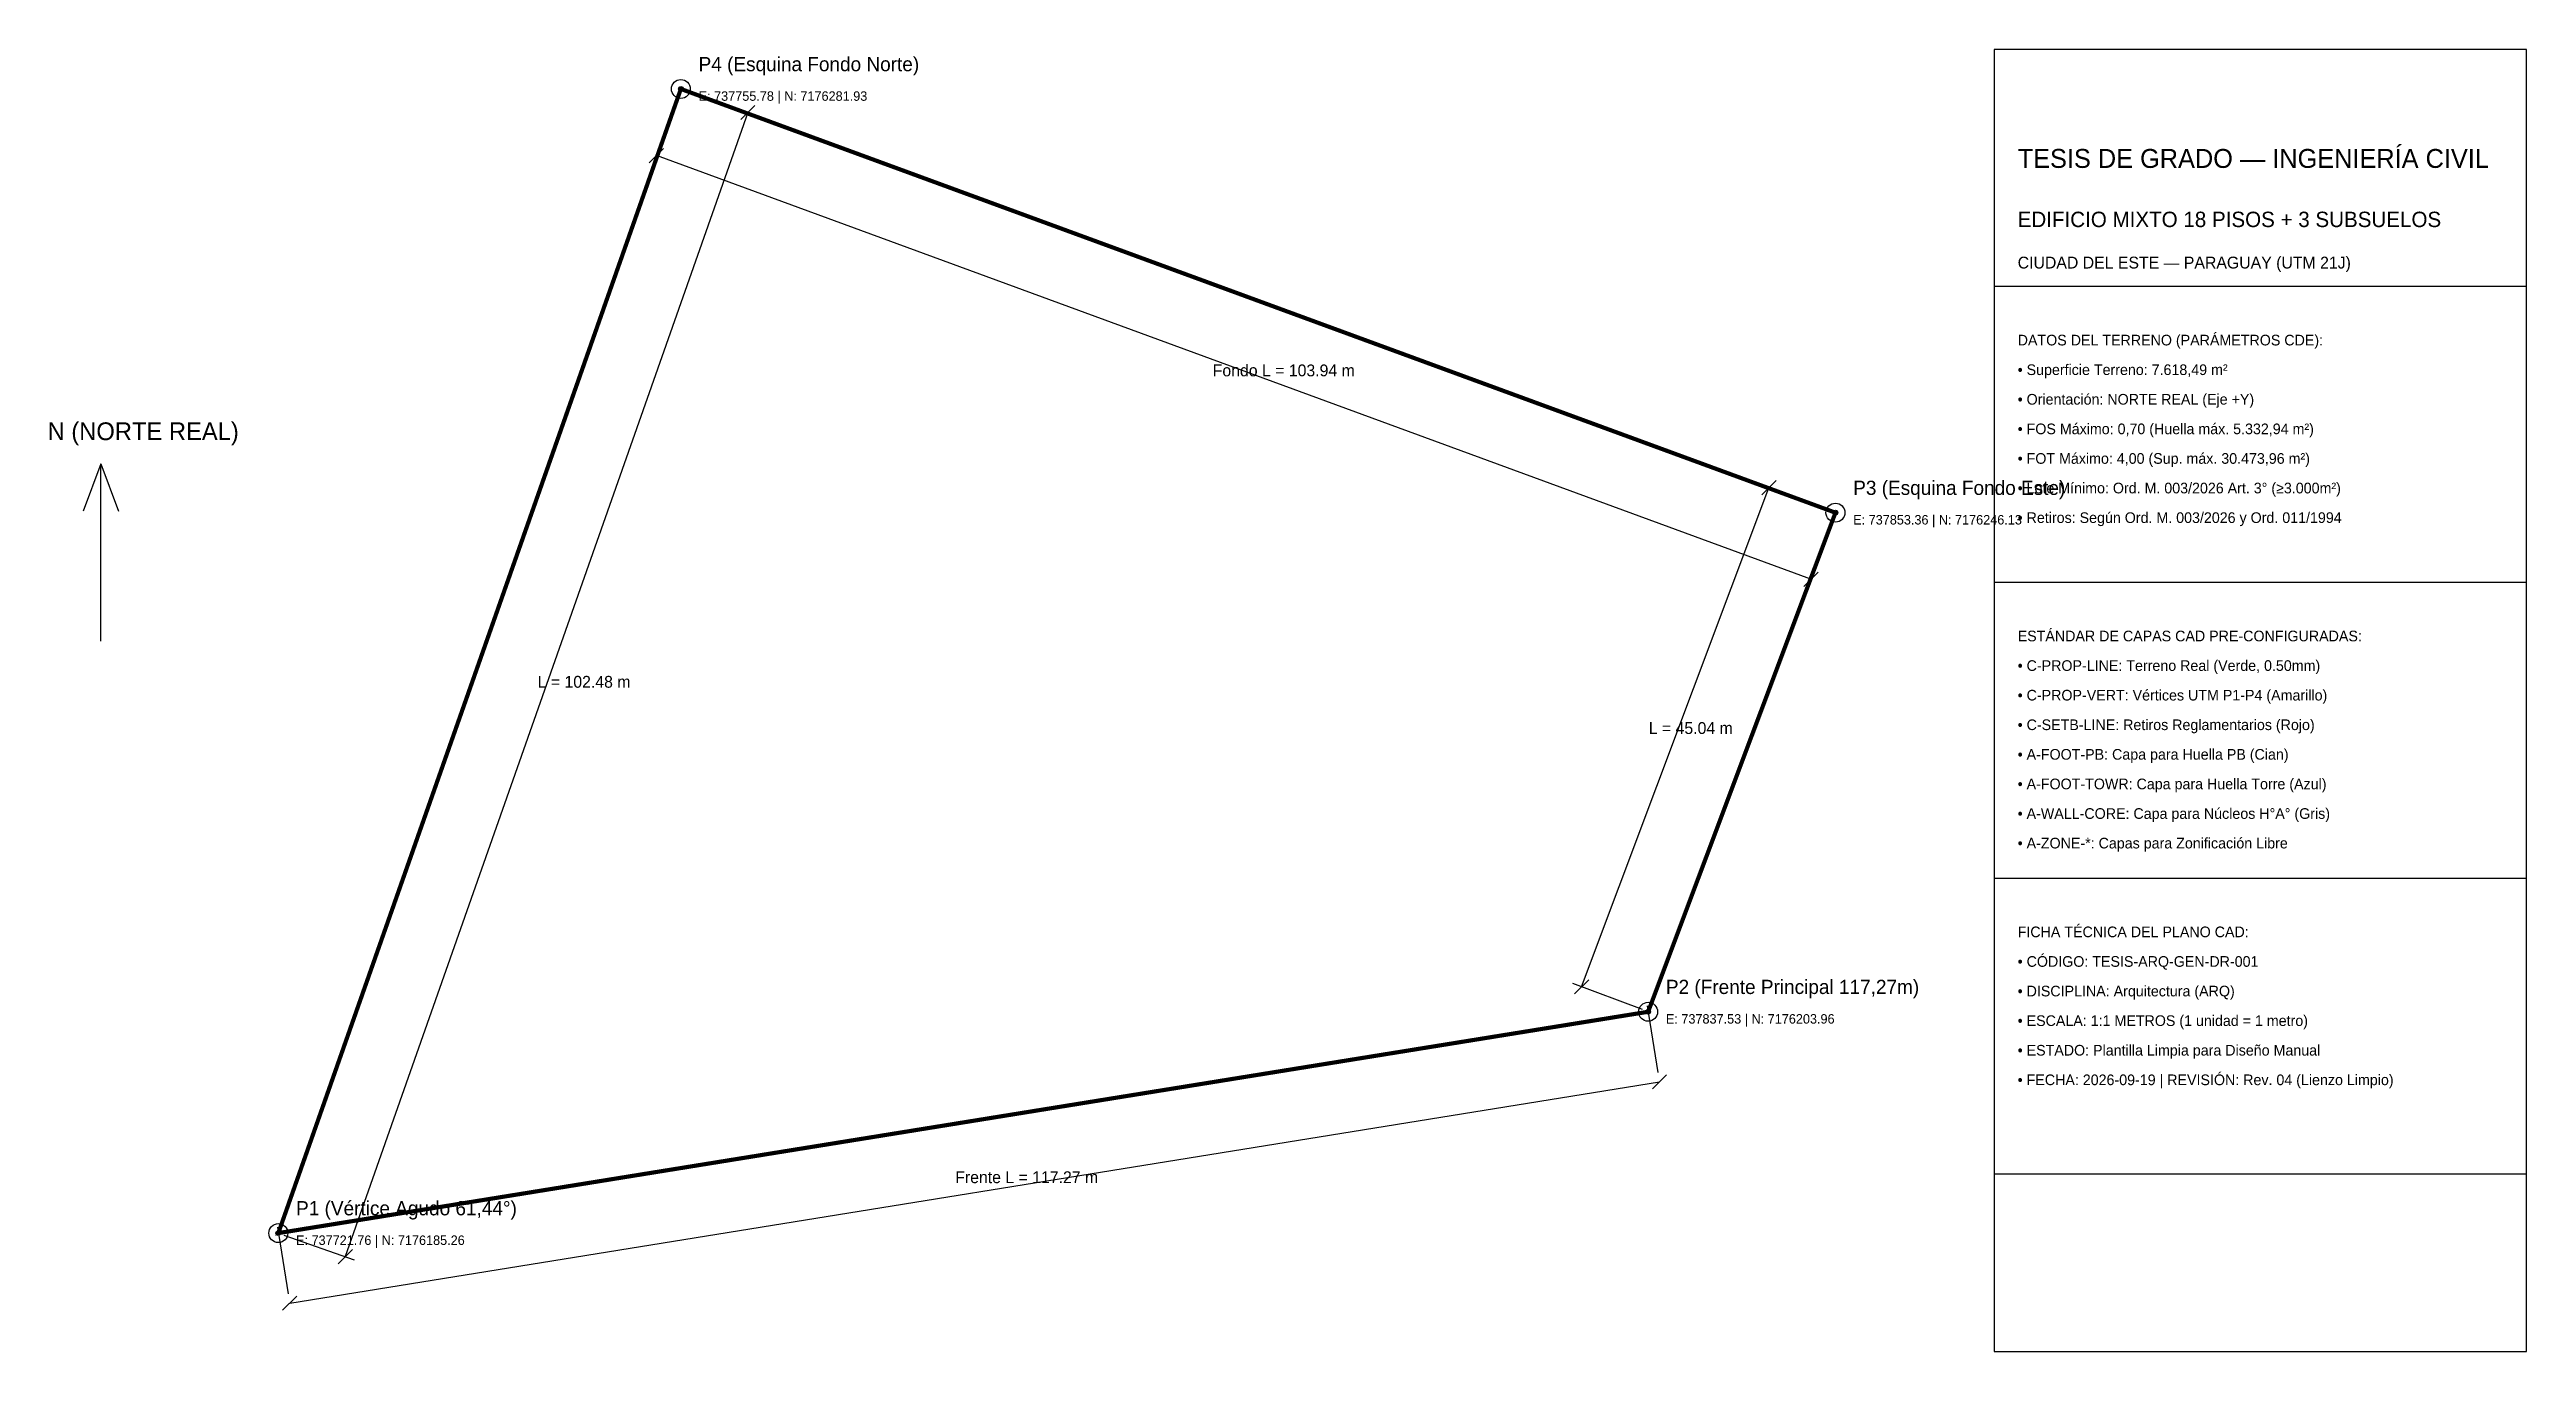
# Model space of a CAD drawing. Header units: metres. Extents: x -19 to 190, y -10 to 100.
import ezdxf

# ---------------------------------------------------------------- set-up
doc = ezdxf.new("R2010")
doc.units = ezdxf.units.M
for name, color, linetype in [('A-ANNO-DIMS', 2, 'Continuous'), ('A-ANNO-TEXT', 7, 'Continuous'), ('C-PROP-LINE', 3, 'Continuous'), ('C-PROP-TEXT', 7, 'Continuous'), ('C-PROP-VERT', 2, 'Continuous'), ('G-TITLE-BLOCK', 7, 'Continuous')]:
    doc.layers.add(name, color=color, linetype=linetype)

msp = doc.modelspace()

# ---------------------------------------------------------------- linework, layer by layer
at = {"layer": 'A-ANNO-DIMS'}
for p, q in [((34.49, 96.5), (40.43, 94.41)), ((39.68, 94.68), (5.66, -1.99)), ((33.85, 96.2), (31.68, 90.29)), ((39.08, 94.08), (40.28, 95.28)), ((31.35, 90.44), (32.55, 91.64)), ((129.53, 55.24), (31.95, 91.04)), ((110.15, 20.81), (125.98, 62.98)), ((131.13, 61.05), (125.23, 63.26)), ((125.38, 62.38), (126.58, 63.58)), ((131.43, 60.4), (129.26, 54.49)), ((128.93, 54.64), (130.13, 55.84)), ((115.3, 18.88), (109.4, 21.09)), ((109.55, 20.21), (110.75, 21.41)), ((115.69, 19.19), (116.6, 13.57)), ((0.96, -5.92), (116.73, 12.78)), ((116.13, 12.18), (117.33, 13.38)), ((-0.08, 0.49), (0.83, -5.13)), ((0.47, -0.17), (6.41, -2.26)), ((5.06, -2.59), (6.26, -1.39)), ((0.36, -6.52), (1.56, -5.32))]:
    msp.add_line(p, q, dxfattribs=at)
at = {"layer": 'C-PROP-LINE', "const_width": 0.35}
msp.add_lwpolyline([(0, 0), (115.77, 18.7), (131.6, 60.87), (34.02, 96.67)], close=True, dxfattribs=at)
at = {"layer": 'C-PROP-TEXT'}
for p, q in [((-15, 65), (-16.5, 61)), ((-15, 50), (-15, 65)), ((-15, 65), (-13.5, 61))]:
    msp.add_line(p, q, dxfattribs=at)
at = {"layer": 'C-PROP-VERT'}
for centre, radius in [((34.02, 96.67), 0.8), ((34.02, 96.67), 0.2), ((131.6, 60.87), 0.8), ((131.6, 60.87), 0.2), ((115.77, 18.7), 0.8), ((115.77, 18.7), 0.2), ((0, 0), 0.8), ((0, 0), 0.2)]:
    msp.add_circle(centre, radius, dxfattribs=at)
at = {"layer": 'G-TITLE-BLOCK'}
for p, q in [((145, 80), (190, 80)), ((145, 55), (190, 55)), ((145, 30), (190, 30)), ((145, 5), (190, 5))]:
    msp.add_line(p, q, dxfattribs=at)
msp.add_lwpolyline([(145, -10), (190, -10), (190, 100), (145, 100)], close=True, dxfattribs=at)

# ---------------------------------------------------------------- texts
at = {"layer": 'A-ANNO-DIMS'}
for s, p in [('Fondo L = 103.94 m', (78.97, 72.39)), ('L = 102.48 m', (21.92, 46.08)), ('L = 45.04 m', (115.82, 42.17)), ('Frente L = 117.27 m', (57.21, 4.22))]:
    msp.add_text(s, height=1, dxfattribs=at).set_placement(p)
at = {"layer": 'A-ANNO-TEXT'}
for s, height, p in [('TESIS DE GRADO — INGENIERÍA CIVIL', 1.6, (147, 90)), ('EDIFICIO MIXTO 18 PISOS + 3 SUBSUELOS', 1.3, (147, 85)), ('CIUDAD DEL ESTE — PARAGUAY (UTM 21J)', 1, (147, 81.5)), ('DATOS DEL TERRENO (PARÁMETROS CDE):', 0.9, (147, 75)), ('• Superficie Terreno: 7.618,49 m²', 0.9, (147, 72.5)), ('• Orientación: NORTE REAL (Eje +Y)', 0.9, (147, 70)), ('• FOS Máximo: 0,70 (Huella máx. 5.332,94 m²)', 0.9, (147, 67.5)), ('• FOT Máximo: 4,00 (Sup. máx. 30.473,96 m²)', 0.9, (147, 65)), ('• Lote Mínimo: Ord. M. 003/2026 Art. 3° (≥3.000m²)', 0.9, (147, 62.5)), ('• Retiros: Según Ord. M. 003/2026 y Ord. 011/1994', 0.9, (147, 60)), ('ESTÁNDAR DE CAPAS CAD PRE-CONFIGURADAS:', 0.9, (147, 50)), ('• C-PROP-LINE: Terreno Real (Verde, 0.50mm)', 0.9, (147, 47.5)), ('• C-PROP-VERT: Vértices UTM P1-P4 (Amarillo)', 0.9, (147, 45)), ('• C-SETB-LINE: Retiros Reglamentarios (Rojo)', 0.9, (147, 42.5)), ('• A-FOOT-PB: Capa para Huella PB (Cian)', 0.9, (147, 40)), ('• A-FOOT-TOWR: Capa para Huella Torre (Azul)', 0.9, (147, 37.5)), ('• A-WALL-CORE: Capa para Núcleos H°A° (Gris)', 0.9, (147, 35)), ('• A-ZONE-*: Capas para Zonificación Libre', 0.9, (147, 32.5)), ('FICHA TÉCNICA DEL PLANO CAD:', 0.9, (147, 25)), ('• CÓDIGO: TESIS-ARQ-GEN-DR-001', 0.9, (147, 22.5)), ('• DISCIPLINA: Arquitectura (ARQ)', 0.9, (147, 20)), ('• ESCALA: 1:1 METROS (1 unidad = 1 metro)', 0.9, (147, 17.5)), ('• ESTADO: Plantilla Limpia para Diseño Manual', 0.9, (147, 15)), ('• FECHA: 2026-09-19 | REVISIÓN: Rev. 04 (Lienzo Limpio)', 0.9, (147, 12.5))]:
    msp.add_text(s, height=height, dxfattribs=at).set_placement(p)
at = {"layer": 'C-PROP-TEXT'}
for s, height, p in [('P4 (Esquina Fondo Norte)', 1.2, (35.52, 98.17)), ('E: 737755.78 | N: 7176281.93', 0.8, (35.52, 95.67)), ('N (NORTE REAL)', 1.5, (-19.5, 67)), ('P3 (Esquina Fondo Este)', 1.2, (133.1, 62.37)), ('E: 737853.36 | N: 7176246.13', 0.8, (133.1, 59.87)), ('P2 (Frente Principal 117,27m)', 1.2, (117.27, 20.2)), ('E: 737837.53 | N: 7176203.96', 0.8, (117.27, 17.7)), ('P1 (Vértice Agudo 61,44°)', 1.2, (1.5, 1.5)), ('E: 737721.76 | N: 7176185.26', 0.8, (1.5, -1))]:
    msp.add_text(s, height=height, dxfattribs=at).set_placement(p)

doc.saveas('drawing.dxf')
